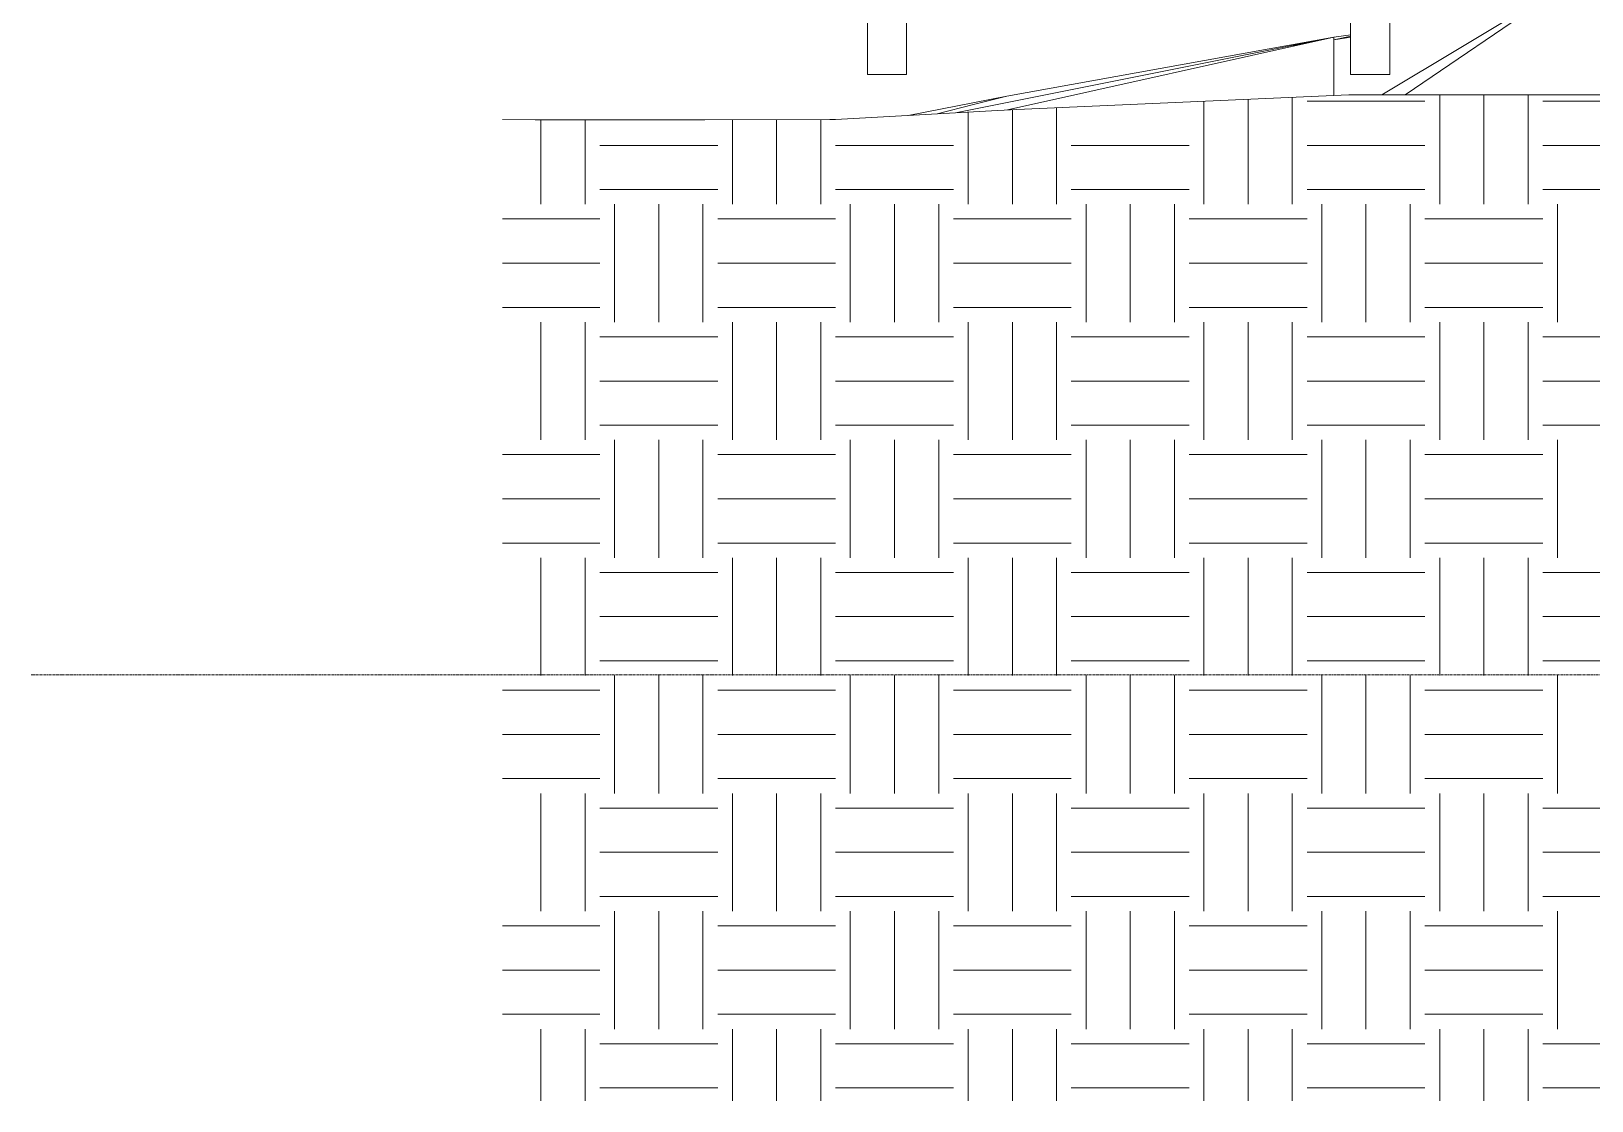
# Model space of a CAD drawing. Header units: inches. Extents: x 9661 to 15313, y -314 to 660.
# Drawn here: x 12951.9 to 13269.7, y -238.8 to -20.9 of the extents above; entities that cross this region are included whole.
import ezdxf

# ---------------------------------------------------------------- set-up
doc = ezdxf.new("R2010")
doc.units = ezdxf.units.IN
doc.header["$MEASUREMENT"] = 0
doc.linetypes.add('Grid Line 1_2_', pattern=[0.875, 0.5, -0.125, 0.125, -0.125])
for name, color, linetype, lineweight in [('0-5', 130, 'Continuous', 5), ('A-FLOR-LEVL-1', 51, 'Grid Line 1_2_', 9), ('C-TOPO', 7, 'Continuous', 9), ('C-TOPO-1', 45, 'Continuous', 9), ('C-TOPO-2', 55, 'Continuous', 9), ('E-LITE-EQPM-1', 55, 'Continuous', 9)]:
    doc.layers.add(name, color=color, linetype=linetype, lineweight=lineweight)
pattern_1 = [(0, (-3012.324, 138.832), (24, 24), [24, -24]), (0, (-3012.324, 147.832), (24, 24), [24, -24]), (0, (-3012.324, 156.832), (24, 24), [24, -24]), (90, (-3009.324, 159.832), (-24, 24), [24, -24]), (90, (-3000.324, 159.832), (-24, 24), [24, -24]), (90, (-2991.324, 159.832), (-24, 24), [24, -24])]

# ---------------------------------------------------------------- blocks, each defined once
blk = doc.blocks.new('CTR  - Topography_rvt-2-BUILDING SECTION - NORTH_SOUTH AT ELEVATOR AND COURTYARD - LOOKING EAST')
at = {"layer": 'C-TOPO-1'}
h = blk.add_hatch(dxfattribs=at)
h.set_pattern_fill('FP_51', color=256, style=0, pattern_type=2)
h.set_pattern_definition(pattern_1)
h.paths.add_polyline_path([(-3969.21, -238.76), (-3832.32, -238.76), (-3832.32, -182), (-3839.32, -182), (-3839.32, -180), (-3847.82, -180), (-3847.82, -168), (-3843.24, -161.45), (-3837.27, -158), (-3832.32, -158), (-3832.32, -33.88), (-3899.67, -33.87), (-3967.27, -36.83), (-3996.63, -38.43), (-4004.23, -38.85), (-4004.23, -238.76), (-3972.45, -238.76)], flags=0)
h.paths.add_polyline_path([(-3842.63, -177.14), (-3842.11, -177.07), (-3841.61, -176.85), (-3841.21, -176.55), (-3840.9, -176.14), (-3840.7, -175.66), (-3840.63, -175.14), (-3840.7, -174.62), (-3840.9, -174.14), (-3841.21, -173.72), (-3841.63, -173.41), (-3842.11, -173.21), (-3842.63, -173.14), (-3843.15, -173.21), (-3843.63, -173.41), (-3844.04, -173.72), (-3844.36, -174.14), (-3844.56, -174.62), (-3844.63, -175.14), (-3844.56, -175.66), (-3844.36, -176.14), (-3844.04, -176.55), (-3843.63, -176.87), (-3843.15, -177.07)], flags=0)
h = blk.add_hatch(dxfattribs=at)
h.set_pattern_fill('FP_51', color=256, style=0, pattern_type=2)
h.set_pattern_definition(pattern_1)
h.paths.add_polyline_path([(-4064.66, -238.76), (-4064.23, -238.76), (-4064.23, -38.95), (-4065.37, -38.95), (-4072.04, -38.87), (-4072.04, -238.76), (-4065.37, -238.76)], flags=0)
h = blk.add_hatch(dxfattribs=at)
h.set_pattern_fill('FP_51', color=256, style=0, pattern_type=2)
h.set_pattern_definition(pattern_1)
h.paths.add_polyline_path([(-4004.66, -238.76), (-4004.23, -238.76), (-4004.23, -38.85), (-4005.37, -38.91), (-4055.29, -38.95), (-4064.23, -38.95), (-4064.23, -238.76), (-4005.37, -238.76)], flags=0)
at = {"layer": 'C-TOPO'}
for p, q in [((-3899.67, -33.87), (-3967.27, -36.83)), ((-3895.91, -33.88), (-3899.67, -33.87)), ((-3832.32, -33.88), (-3895.91, -33.88)), ((-3972.45, -37.12), (-4004.23, -38.85)), ((-3967.27, -36.83), (-3972.45, -37.12)), ((-4065.37, -38.95), (-4072.04, -38.87)), ((-4064.23, -38.95), (-4065.37, -38.95)), ((-4030.81, -38.95), (-4064.23, -38.95)), ((-4005.37, -38.91), (-4030.81, -38.95)), ((-4004.23, -38.85), (-4005.37, -38.91))]:
    blk.add_line(p, q, dxfattribs=at)
at = {"layer": 'C-TOPO-2'}
for p, q in [((-3852.62, -9.6), (-3892.99, -33.88)), ((-3852.62, -9.6), (-3888.23, -33.88)), ((-3902.72, -22.1), (-3979.8, -37.52)), ((-3902.72, -22.1), (-3969.34, -34.15)), ((-3902.72, -22.1), (-3969.18, -36.94)), ((-3969.18, -36.94), (-3902.72, -22.1)), ((-3902.72, -22.1), (-3911, -23.79)), ((-3902.72, -22.1), (-3899.31, -21.64)), ((-3899.31, -21.88), (-3902.72, -22.62)), ((-3902.72, -22.1), (-3902.72, -22.62)), ((-3902.72, -22.1), (-3902.72, -22.62)), ((-3899.31, -22.13), (-3902.72, -22.62)), ((-3902.72, -22.62), (-3902.72, -34.01)), ((-3902.72, -22.62), (-3902.72, -34.01)), ((-3989.43, -38.04), (-3969.34, -34.15)), ((-3969.34, -34.15), (-3976.09, -35.81)), ((-3969.34, -34.15), (-3976.09, -35.81)), ((-3967.27, -36.83), (-3899.67, -33.87)), ((-3895.91, -33.88), (-3899.67, -33.87)), ((-3895.91, -33.88), (-3832.32, -33.88)), ((-3972.45, -37.12), (-4004.23, -38.85)), ((-3983.51, -37.72), (-3976.09, -35.81)), ((-3976.09, -35.81), (-3983.51, -37.72)), ((-3967.27, -36.83), (-3972.45, -37.12)), ((-4065.37, -38.95), (-4072.04, -38.87)), ((-4065.37, -38.95), (-4064.23, -38.95)), ((-4030.81, -38.95), (-4064.23, -38.95)), ((-4005.37, -38.91), (-4030.81, -38.95)), ((-4005.37, -38.91), (-4004.23, -38.85))]:
    blk.add_line(p, q, dxfattribs=at)
blk = doc.blocks.new('Pathway_Cooper_McGraw-Edison _BSC-BRC_Round - Pathway_Cooper_McGraw-Edison _BSC-BRC_Round-2028611-BUILDING SECTION - NORTH_SOUTH AT ELEVATOR AND COURTYARD - LOOKING EAST')
at = {"layer": 'E-LITE-EQPM-1'}
for p, q in [((-3997.72, 6.28), (-3997.72, 0.28)), ((-3997.72, 6.28), (-3989.72, 6.28)), ((-3989.72, 0.28), (-3989.72, 6.28)), ((-3989.72, 0.28), (-3997.72, 0.28)), ((-3997.72, 0.28), (-3997.72, -4.22)), ((-3997.72, 0.28), (-3989.72, 0.28)), ((-3989.72, -4.22), (-3989.72, 0.28)), ((-3989.72, -4.22), (-3997.72, -4.22)), ((-3997.72, -4.22), (-3997.72, -29.72)), ((-3997.72, -4.22), (-3989.72, -4.22)), ((-3989.72, -29.72), (-3989.72, -4.22)), ((-3989.72, -29.72), (-3997.72, -29.72))]:
    blk.add_line(p, q, dxfattribs=at)

msp = doc.modelspace()

# ---------------------------------------------------------------- linework, layer by layer
at = {"layer": 'A-FLOR-LEVL-1'}
msp.add_line((12951.92718, -152), (15288.94326, -152), dxfattribs=at)

# ---------------------------------------------------------------- block references
at = {"layer": '0-5'}
msp.add_blockref('CTR  - Topography_rvt-2-BUILDING SECTION - NORTH_SOUTH AT ELEVATOR AND COURTYARD - LOOKING EAST', (17119.89164, 0), dxfattribs=at)
at = {"layer": 'E-LITE-EQPM-1'}
for p in [(17119.89164, 0), (17218.29418, 0)]:
    msp.add_blockref('Pathway_Cooper_McGraw-Edison _BSC-BRC_Round - Pathway_Cooper_McGraw-Edison _BSC-BRC_Round-2028611-BUILDING SECTION - NORTH_SOUTH AT ELEVATOR AND COURTYARD - LOOKING EAST', p, dxfattribs=at)

doc.saveas('drawing.dxf')
